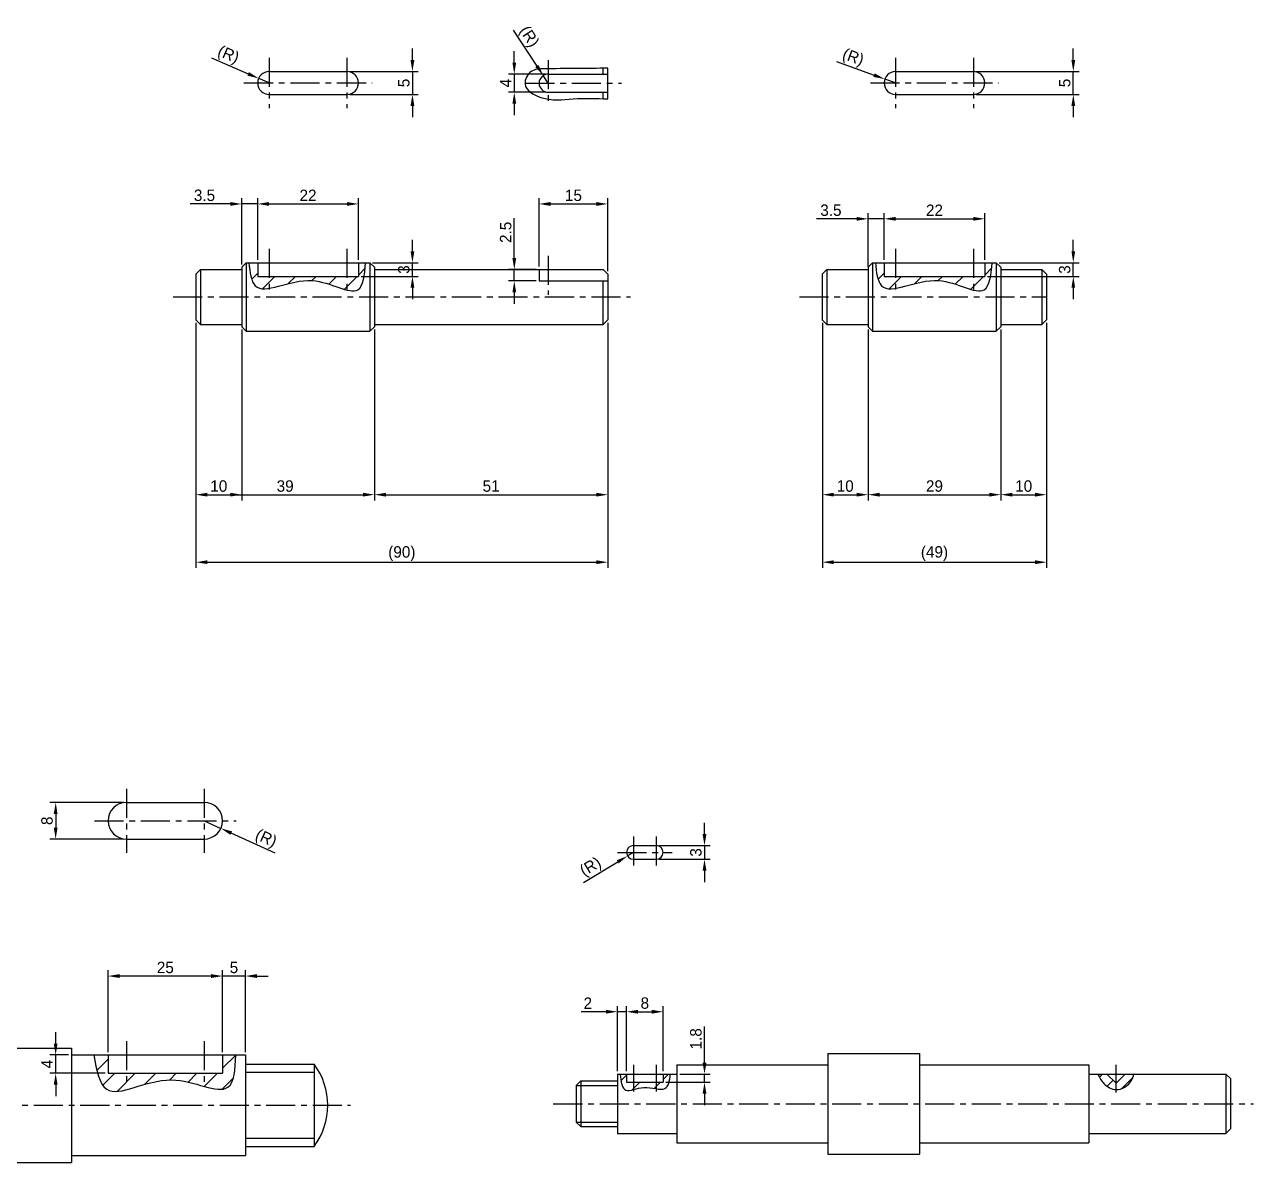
# Model space of a CAD drawing. Header units: millimetres. Extents: x 30 to 1168, y -22 to 440.
# Drawn here: x 402.4 to 670.9, y 191.5 to 440.3 of the extents above; entities that cross this region are included whole.
import ezdxf

# ---------------------------------------------------------------- set-up
doc = ezdxf.new("R2010")
doc.units = ezdxf.units.MM
doc.header["$LTSCALE"] = 0.2
doc.linetypes.add('CENTER', pattern=[50.8, 31.75, -6.35, 6.35, -6.35])
for name, color, linetype in [('가는실선', 1, 'Continuous'), ('외형선', 3, 'Continuous'), ('중심선', 1, 'CENTER'), ('치수', 1, 'Continuous')]:
    doc.layers.add(name, color=color, linetype=linetype)
doc.dimstyles.new('ISO-25', dxfattribs={"dimtxt": 2.5, "dimasz": 2.5, "dimexe": 1.25, "dimexo": 0.625, "dimtad": 1, "dimdsep": 46, "dimtxsty": 'Standard', "dimcen": 0, "dimclrt": 2, "dimadec": 0, "dimazin": 0, "dimtfac": 1, "dimtmove": 0, "dimatfit": 3, "dimfxl": 1, "dimarcsym": 0})

# ---------------------------------------------------------------- blocks, each defined once
blk = doc.blocks.new('*D16')
at = {"layer": 'Defpoints', "color": 0, "transparency": 16777216}
for p in [(449.83, 401.1), (449.83, 387.26), (453.33, 388.26)]:
    blk.add_point(p, dxfattribs=at)
at = {"layer": '치수', "color": 0, "lineweight": -2, "transparency": 16777216}
for p, q in [((447.33, 401.1), (438.58, 401.1)), ((449.83, 387.89), (449.83, 402.35)), ((453.33, 401.1), (449.83, 401.1)), ((453.33, 388.89), (453.33, 402.35)), ((455.83, 401.1), (458.33, 401.1))]:
    blk.add_line(p, q, dxfattribs=at)
at = {"layer": '치수', "color": 0, "transparency": 16777216}
for points in [[(447.33, 401.52), (447.33, 400.68), (449.83, 401.1)], [(455.83, 401.52), (455.83, 400.68), (453.33, 401.1)]]:
    blk.add_solid(points, dxfattribs=at)
at = {"layer": '치수', "color": 2, "transparency": 16777216, "insert": (441.7, 402.98), "char_height": 2.5, "attachment_point": 5}
blk.add_mtext('3.5', dxfattribs=at)
blk = doc.blocks.new('*D17')
at = {"layer": 'Defpoints', "color": 0, "transparency": 16777216}
for p in [(475.33, 401.1), (453.33, 388.26), (475.33, 388.26)]:
    blk.add_point(p, dxfattribs=at)
at = {"layer": '치수', "color": 0, "lineweight": -2, "transparency": 16777216}
for p, q in [((453.33, 388.89), (453.33, 402.35)), ((455.83, 401.1), (472.83, 401.1)), ((475.33, 388.89), (475.33, 402.35))]:
    blk.add_line(p, q, dxfattribs=at)
at = {"layer": '치수', "color": 0, "transparency": 16777216}
for points in [[(455.83, 401.52), (455.83, 400.68), (453.33, 401.1)], [(472.83, 401.52), (472.83, 400.68), (475.33, 401.1)]]:
    blk.add_solid(points, dxfattribs=at)
at = {"layer": '치수', "color": 2, "transparency": 16777216, "insert": (464.33, 402.98), "char_height": 2.5, "attachment_point": 5}
blk.add_mtext('22', dxfattribs=at)
blk = doc.blocks.new('*D18')
at = {"layer": 'Defpoints', "color": 0, "transparency": 16777216}
for p in [(477.83, 388.26), (487.14, 388.26), (475.33, 385.26)]:
    blk.add_point(p, dxfattribs=at)
at = {"layer": '치수', "color": 0, "lineweight": -2, "transparency": 16777216}
for p, q in [((487.14, 390.76), (487.14, 393.26)), ((478.45, 388.26), (488.39, 388.26)), ((487.14, 385.26), (487.14, 388.26)), ((475.95, 385.26), (488.39, 385.26)), ((487.14, 382.76), (487.14, 380.26))]:
    blk.add_line(p, q, dxfattribs=at)
at = {"layer": '치수', "color": 0, "transparency": 16777216}
for points in [[(486.73, 390.76), (487.56, 390.76), (487.14, 388.26)], [(486.73, 382.76), (487.56, 382.76), (487.14, 385.26)]]:
    blk.add_solid(points, dxfattribs=at)
at = {"layer": '치수', "color": 2, "transparency": 16777216, "insert": (485.27, 386.76), "char_height": 2.5, "attachment_point": 5, "rotation": 90}
blk.add_mtext('3', dxfattribs=at)
blk = doc.blocks.new('*D19')
at = {"layer": 'Defpoints', "color": 0, "transparency": 16777216}
for p in [(472.83, 430.05), (472.83, 425.05), (487.14, 425.05)]:
    blk.add_point(p, dxfattribs=at)
at = {"layer": '치수', "color": 0, "lineweight": -2, "transparency": 16777216}
for p, q in [((487.14, 432.55), (487.14, 435.05)), ((473.45, 430.05), (488.39, 430.05)), ((487.14, 430.05), (487.14, 425.05)), ((473.45, 425.05), (488.39, 425.05)), ((487.14, 422.55), (487.14, 420.05))]:
    blk.add_line(p, q, dxfattribs=at)
at = {"layer": '치수', "color": 0, "transparency": 16777216}
for points in [[(486.73, 432.55), (487.56, 432.55), (487.14, 430.05)], [(486.73, 422.55), (487.56, 422.55), (487.14, 425.05)]]:
    blk.add_solid(points, dxfattribs=at)
at = {"layer": '치수', "color": 2, "transparency": 16777216, "insert": (485.27, 427.55), "char_height": 2.5, "attachment_point": 5, "rotation": 90}
blk.add_mtext('5', dxfattribs=at)
blk = doc.blocks.new('*D20')
at = {"layer": 'Defpoints', "color": 0, "transparency": 16777216}
for p in [(453.54, 428.55), (455.83, 427.55)]:
    blk.add_point(p, dxfattribs=at)
at = {"layer": '치수', "color": 0, "lineweight": -2, "transparency": 16777216}
for p, q in [((443.22, 433.04), (451.24, 429.55)), ((455.83, 427.55), (453.54, 428.55))]:
    blk.add_line(p, q, dxfattribs=at)
at = {"layer": '치수', "color": 0, "transparency": 16777216}
blk.add_solid([(451.41, 429.93), (451.08, 429.16), (453.54, 428.55)], dxfattribs=at)
at = {"layer": '치수', "color": 2, "transparency": 16777216, "insert": (446.83, 433.51), "char_height": 2.5, "attachment_point": 5, "rotation": 336.4783}
blk.add_mtext('(R)', dxfattribs=at)
blk = doc.blocks.new('*D21')
at = {"layer": 'Defpoints', "color": 0, "transparency": 16777216}
for p in [(529.83, 401.1), (514.83, 386.76), (529.83, 385.76)]:
    blk.add_point(p, dxfattribs=at)
at = {"layer": '치수', "color": 0, "lineweight": -2, "transparency": 16777216}
for p, q in [((514.83, 387.39), (514.83, 402.35)), ((517.33, 401.1), (527.33, 401.1)), ((529.83, 386.39), (529.83, 402.35))]:
    blk.add_line(p, q, dxfattribs=at)
at = {"layer": '치수', "color": 0, "transparency": 16777216}
for points in [[(517.33, 401.52), (517.33, 400.68), (514.83, 401.1)], [(527.33, 401.52), (527.33, 400.68), (529.83, 401.1)]]:
    blk.add_solid(points, dxfattribs=at)
at = {"layer": '치수', "color": 2, "transparency": 16777216, "insert": (522.33, 402.98), "char_height": 2.5, "attachment_point": 5}
blk.add_mtext('15', dxfattribs=at)
blk = doc.blocks.new('*D22')
at = {"layer": 'Defpoints', "color": 0, "transparency": 16777216}
for p in [(509.4, 386.76), (514.83, 386.76), (514.83, 384.26)]:
    blk.add_point(p, dxfattribs=at)
at = {"layer": '치수', "color": 0, "lineweight": -2, "transparency": 16777216}
for p, q in [((509.4, 389.26), (509.4, 398.01)), ((514.2, 386.76), (508.15, 386.76)), ((509.4, 384.26), (509.4, 386.76)), ((514.2, 384.26), (508.15, 384.26)), ((509.4, 381.76), (509.4, 379.26))]:
    blk.add_line(p, q, dxfattribs=at)
at = {"layer": '치수', "color": 0, "transparency": 16777216}
for points in [[(508.99, 389.26), (509.82, 389.26), (509.4, 386.76)], [(508.99, 381.76), (509.82, 381.76), (509.4, 384.26)]]:
    blk.add_solid(points, dxfattribs=at)
at = {"layer": '치수', "color": 2, "transparency": 16777216, "insert": (507.53, 394.89), "char_height": 2.5, "attachment_point": 5, "rotation": 90}
blk.add_mtext('2.5', dxfattribs=at)
blk = doc.blocks.new('*D23')
at = {"layer": 'Defpoints', "color": 0, "transparency": 16777216}
for p in [(516.83, 429.51), (509.4, 425.51), (516.83, 425.51)]:
    blk.add_point(p, dxfattribs=at)
at = {"layer": '치수', "color": 0, "lineweight": -2, "transparency": 16777216}
for p, q in [((509.4, 432.01), (509.4, 434.51)), ((516.2, 429.51), (508.15, 429.51)), ((509.4, 429.51), (509.4, 425.51)), ((516.2, 425.51), (508.15, 425.51)), ((509.4, 423.01), (509.4, 420.51))]:
    blk.add_line(p, q, dxfattribs=at)
at = {"layer": '치수', "color": 0, "transparency": 16777216}
for points in [[(508.99, 432.01), (509.82, 432.01), (509.4, 429.51)], [(508.99, 423.01), (509.82, 423.01), (509.4, 425.51)]]:
    blk.add_solid(points, dxfattribs=at)
at = {"layer": '치수', "color": 2, "transparency": 16777216, "insert": (507.53, 427.51), "char_height": 2.5, "attachment_point": 5, "rotation": 90}
blk.add_mtext('4', dxfattribs=at)
blk = doc.blocks.new('*D24')
at = {"layer": 'Defpoints', "color": 0, "transparency": 16777216}
for p in [(515.73, 429.18), (516.83, 427.51)]:
    blk.add_point(p, dxfattribs=at)
at = {"layer": '치수', "color": 0, "lineweight": -2, "transparency": 16777216}
for p, q in [((509.16, 439.12), (514.35, 431.26)), ((516.83, 427.51), (515.73, 429.18))]:
    blk.add_line(p, q, dxfattribs=at)
at = {"layer": '치수', "color": 0, "transparency": 16777216}
blk.add_solid([(514.7, 431.49), (514, 431.04), (515.73, 429.18)], dxfattribs=at)
at = {"layer": '치수', "color": 2, "transparency": 16777216, "insert": (512.45, 437.55), "char_height": 2.5, "attachment_point": 5, "rotation": 303.4345}
blk.add_mtext('(R)', dxfattribs=at)
blk = doc.blocks.new('*D25')
at = {"layer": 'Defpoints', "color": 0, "transparency": 16777216}
for p in [(586.72, 397.85), (586.72, 386.76), (590.22, 388.26)]:
    blk.add_point(p, dxfattribs=at)
at = {"layer": '치수', "color": 0, "lineweight": -2, "transparency": 16777216}
for p, q in [((584.22, 397.85), (575.47, 397.85)), ((586.72, 387.39), (586.72, 399.1)), ((590.22, 397.85), (586.72, 397.85)), ((590.22, 388.89), (590.22, 399.1)), ((592.72, 397.85), (595.22, 397.85))]:
    blk.add_line(p, q, dxfattribs=at)
at = {"layer": '치수', "color": 0, "transparency": 16777216}
for points in [[(584.22, 398.26), (584.22, 397.43), (586.72, 397.85)], [(592.72, 398.26), (592.72, 397.43), (590.22, 397.85)]]:
    blk.add_solid(points, dxfattribs=at)
at = {"layer": '치수', "color": 2, "transparency": 16777216, "insert": (578.59, 399.72), "char_height": 2.5, "attachment_point": 5}
blk.add_mtext('3.5', dxfattribs=at)
blk = doc.blocks.new('*D26')
at = {"layer": 'Defpoints', "color": 0, "transparency": 16777216}
for p in [(612.22, 397.85), (590.22, 388.26), (612.22, 388.26)]:
    blk.add_point(p, dxfattribs=at)
at = {"layer": '치수', "color": 0, "lineweight": -2, "transparency": 16777216}
for p, q in [((590.22, 388.89), (590.22, 399.1)), ((592.72, 397.85), (609.72, 397.85)), ((612.22, 388.89), (612.22, 399.1))]:
    blk.add_line(p, q, dxfattribs=at)
at = {"layer": '치수', "color": 0, "transparency": 16777216}
for points in [[(592.72, 398.26), (592.72, 397.43), (590.22, 397.85)], [(609.72, 398.26), (609.72, 397.43), (612.22, 397.85)]]:
    blk.add_solid(points, dxfattribs=at)
at = {"layer": '치수', "color": 2, "transparency": 16777216, "insert": (601.22, 399.72), "char_height": 2.5, "attachment_point": 5}
blk.add_mtext('22', dxfattribs=at)
blk = doc.blocks.new('*D28')
at = {"layer": 'Defpoints', "color": 0, "transparency": 16777216}
for p in [(614.72, 388.26), (631.56, 388.26), (612.22, 385.26)]:
    blk.add_point(p, dxfattribs=at)
at = {"layer": '치수', "color": 0, "lineweight": -2, "transparency": 16777216}
for p, q in [((631.56, 390.76), (631.56, 393.26)), ((615.34, 388.26), (632.81, 388.26)), ((631.56, 385.26), (631.56, 388.26)), ((612.84, 385.26), (632.81, 385.26)), ((631.56, 382.76), (631.56, 380.26))]:
    blk.add_line(p, q, dxfattribs=at)
at = {"layer": '치수', "color": 0, "transparency": 16777216}
for points in [[(631.15, 390.76), (631.98, 390.76), (631.56, 388.26)], [(631.15, 382.76), (631.98, 382.76), (631.56, 385.26)]]:
    blk.add_solid(points, dxfattribs=at)
at = {"layer": '치수', "color": 2, "transparency": 16777216, "insert": (629.69, 386.76), "char_height": 2.5, "attachment_point": 5, "rotation": 90}
blk.add_mtext('3', dxfattribs=at)
blk = doc.blocks.new('*D29')
at = {"layer": 'Defpoints', "color": 0, "transparency": 16777216}
for p in [(609.72, 430.05), (631.56, 430.05), (609.72, 425.05)]:
    blk.add_point(p, dxfattribs=at)
at = {"layer": '치수', "color": 0, "lineweight": -2, "transparency": 16777216}
for p, q in [((631.56, 432.55), (631.56, 435.05)), ((610.34, 430.05), (632.81, 430.05)), ((631.56, 425.05), (631.56, 430.05)), ((610.34, 425.05), (632.81, 425.05)), ((631.56, 422.55), (631.56, 420.05))]:
    blk.add_line(p, q, dxfattribs=at)
at = {"layer": '치수', "color": 0, "transparency": 16777216}
for points in [[(631.15, 432.55), (631.98, 432.55), (631.56, 430.05)], [(631.15, 422.55), (631.98, 422.55), (631.56, 425.05)]]:
    blk.add_solid(points, dxfattribs=at)
at = {"layer": '치수', "color": 2, "transparency": 16777216, "insert": (629.69, 427.55), "char_height": 2.5, "attachment_point": 5, "rotation": 90}
blk.add_mtext('5', dxfattribs=at)
blk = doc.blocks.new('*D30')
at = {"layer": 'Defpoints', "color": 0, "transparency": 16777216}
for p in [(590.37, 428.4), (592.72, 427.55)]:
    blk.add_point(p, dxfattribs=at)
at = {"layer": '치수', "color": 0, "lineweight": -2, "transparency": 16777216}
for p, q in [((579.8, 432.25), (588.02, 429.26)), ((592.72, 427.55), (590.37, 428.4))]:
    blk.add_line(p, q, dxfattribs=at)
at = {"layer": '치수', "color": 0, "transparency": 16777216}
blk.add_solid([(588.16, 429.65), (587.88, 428.87), (590.37, 428.4)], dxfattribs=at)
at = {"layer": '치수', "color": 2, "transparency": 16777216, "insert": (583.37, 432.94), "char_height": 2.5, "attachment_point": 5, "rotation": 340.0083}
blk.add_mtext('(R)', dxfattribs=at)
blk = doc.blocks.new('*D45')
at = {"layer": 'Defpoints', "color": 0, "transparency": 16777216}
for p in [(445.64, 232.29), (445.64, 215.04), (450.64, 215.04)]:
    blk.add_point(p, dxfattribs=at)
at = {"layer": '치수', "color": 0, "lineweight": -2, "transparency": 16777216}
for p, q in [((443.14, 232.29), (440.64, 232.29)), ((445.64, 215.66), (445.64, 233.54)), ((450.64, 232.29), (445.64, 232.29)), ((450.64, 215.66), (450.64, 233.54)), ((453.14, 232.29), (455.64, 232.29))]:
    blk.add_line(p, q, dxfattribs=at)
at = {"layer": '치수', "color": 0, "transparency": 16777216}
for points in [[(443.14, 232.71), (443.14, 231.87), (445.64, 232.29)], [(453.14, 232.71), (453.14, 231.87), (450.64, 232.29)]]:
    blk.add_solid(points, dxfattribs=at)
at = {"layer": '치수', "color": 2, "transparency": 16777216, "insert": (448.14, 234.16), "char_height": 2.5, "attachment_point": 5}
blk.add_mtext('5', dxfattribs=at)
blk = doc.blocks.new('*D46')
at = {"layer": 'Defpoints', "color": 0, "transparency": 16777216}
for p in [(420.64, 232.29), (420.64, 215.04), (445.64, 215.04)]:
    blk.add_point(p, dxfattribs=at)
at = {"layer": '치수', "color": 0, "lineweight": -2, "transparency": 16777216}
for p, q in [((420.64, 215.66), (420.64, 233.54)), ((443.14, 232.29), (423.14, 232.29)), ((445.64, 215.66), (445.64, 233.54))]:
    blk.add_line(p, q, dxfattribs=at)
at = {"layer": '치수', "color": 0, "transparency": 16777216}
for points in [[(423.14, 232.71), (423.14, 231.87), (420.64, 232.29)], [(443.14, 232.71), (443.14, 231.87), (445.64, 232.29)]]:
    blk.add_solid(points, dxfattribs=at)
at = {"layer": '치수', "color": 2, "transparency": 16777216, "insert": (433.14, 234.16), "char_height": 2.5, "attachment_point": 5}
blk.add_mtext('25', dxfattribs=at)
blk = doc.blocks.new('*D47')
at = {"layer": 'Defpoints', "color": 0, "transparency": 16777216}
for p in [(409.18, 215.04), (412.64, 215.04), (420.64, 211.04)]:
    blk.add_point(p, dxfattribs=at)
at = {"layer": '치수', "color": 0, "lineweight": -2, "transparency": 16777216}
for p, q in [((409.18, 217.54), (409.18, 220.04)), ((412.01, 215.04), (407.93, 215.04)), ((409.18, 211.04), (409.18, 215.04)), ((420.01, 211.04), (407.93, 211.04)), ((409.18, 208.54), (409.18, 206.04))]:
    blk.add_line(p, q, dxfattribs=at)
at = {"layer": '치수', "color": 0, "transparency": 16777216}
for points in [[(408.76, 217.54), (409.59, 217.54), (409.18, 215.04)], [(408.76, 208.54), (409.59, 208.54), (409.18, 211.04)]]:
    blk.add_solid(points, dxfattribs=at)
at = {"layer": '치수', "color": 2, "transparency": 16777216, "insert": (407.3, 213.04), "char_height": 2.5, "attachment_point": 5, "rotation": 90}
blk.add_mtext('4', dxfattribs=at)
blk = doc.blocks.new('*D48')
at = {"layer": 'Defpoints', "color": 0, "transparency": 16777216}
for p in [(424.64, 270.24), (409.18, 262.24), (424.64, 262.24)]:
    blk.add_point(p, dxfattribs=at)
at = {"layer": '치수', "color": 0, "lineweight": -2, "transparency": 16777216}
for p, q in [((424.01, 270.24), (407.93, 270.24)), ((409.18, 267.74), (409.18, 264.74)), ((424.01, 262.24), (407.93, 262.24))]:
    blk.add_line(p, q, dxfattribs=at)
at = {"layer": '치수', "color": 0, "transparency": 16777216}
for points in [[(408.76, 267.74), (409.59, 267.74), (409.18, 270.24)], [(408.76, 264.74), (409.59, 264.74), (409.18, 262.24)]]:
    blk.add_solid(points, dxfattribs=at)
at = {"layer": '치수', "color": 2, "transparency": 16777216, "insert": (407.3, 266.24), "char_height": 2.5, "attachment_point": 5, "rotation": 90}
blk.add_mtext('8', dxfattribs=at)
blk = doc.blocks.new('*D49')
at = {"layer": 'Defpoints', "color": 0, "transparency": 16777216}
for p in [(441.64, 266.24), (445.28, 264.58)]:
    blk.add_point(p, dxfattribs=at)
at = {"layer": '치수', "color": 0, "lineweight": -2, "transparency": 16777216}
for p, q in [((441.64, 266.24), (445.28, 264.58)), ((457.11, 259.17), (447.55, 263.54))]:
    blk.add_line(p, q, dxfattribs=at)
at = {"layer": '치수', "color": 0, "transparency": 16777216}
blk.add_solid([(447.72, 263.92), (447.38, 263.16), (445.28, 264.58)], dxfattribs=at)
at = {"layer": '치수', "color": 2, "transparency": 16777216, "insert": (455.05, 262.17), "char_height": 2.5, "attachment_point": 5, "rotation": 335.4318}
blk.add_mtext('(R)', dxfattribs=at)
blk = doc.blocks.new('*D50')
at = {"layer": 'Defpoints', "color": 0, "transparency": 16777216}
for p in [(534.14, 258.54), (535.43, 259.32)]:
    blk.add_point(p, dxfattribs=at)
at = {"layer": '치수', "color": 0, "lineweight": -2, "transparency": 16777216}
for p, q in [((535.43, 259.32), (534.14, 258.54)), ((524.5, 252.74), (532, 257.25))]:
    blk.add_line(p, q, dxfattribs=at)
at = {"layer": '치수', "color": 0, "transparency": 16777216}
blk.add_solid([(531.78, 257.61), (532.21, 256.9), (534.14, 258.54)], dxfattribs=at)
at = {"layer": '치수', "color": 2, "transparency": 16777216, "insert": (526.21, 255.96), "char_height": 2.5, "attachment_point": 5, "rotation": 31.0726}
blk.add_mtext('(R)', dxfattribs=at)
blk = doc.blocks.new('*D51')
at = {"layer": 'Defpoints', "color": 0, "transparency": 16777216}
for p in [(531.93, 224.49), (531.93, 210.86), (533.93, 210.86)]:
    blk.add_point(p, dxfattribs=at)
at = {"layer": '치수', "color": 0, "lineweight": -2, "transparency": 16777216}
for p, q in [((531.93, 211.49), (531.93, 225.74)), ((533.93, 211.49), (533.93, 225.74)), ((529.43, 224.49), (524.01, 224.49)), ((533.93, 224.49), (531.93, 224.49)), ((536.43, 224.49), (538.93, 224.49))]:
    blk.add_line(p, q, dxfattribs=at)
at = {"layer": '치수', "color": 0, "transparency": 16777216}
for points in [[(529.43, 224.9), (529.43, 224.07), (531.93, 224.49)], [(536.43, 224.9), (536.43, 224.07), (533.93, 224.49)]]:
    blk.add_solid(points, dxfattribs=at)
at = {"layer": '치수', "color": 2, "transparency": 16777216, "insert": (525.47, 226.36), "char_height": 2.5, "attachment_point": 5}
blk.add_mtext('2', dxfattribs=at)
blk = doc.blocks.new('*D52')
at = {"layer": 'Defpoints', "color": 0, "transparency": 16777216}
for p in [(541.93, 224.49), (533.93, 210.86), (541.93, 210.86)]:
    blk.add_point(p, dxfattribs=at)
at = {"layer": '치수', "color": 0, "lineweight": -2, "transparency": 16777216}
for p, q in [((533.93, 211.49), (533.93, 225.74)), ((541.93, 211.49), (541.93, 225.74)), ((536.43, 224.49), (539.43, 224.49))]:
    blk.add_line(p, q, dxfattribs=at)
at = {"layer": '치수', "color": 0, "transparency": 16777216}
for points in [[(536.43, 224.9), (536.43, 224.07), (533.93, 224.49)], [(539.43, 224.9), (539.43, 224.07), (541.93, 224.49)]]:
    blk.add_solid(points, dxfattribs=at)
at = {"layer": '치수', "color": 2, "transparency": 16777216, "insert": (537.93, 226.36), "char_height": 2.5, "attachment_point": 5}
blk.add_mtext('8', dxfattribs=at)
blk = doc.blocks.new('*D53')
at = {"layer": 'Defpoints', "color": 0, "transparency": 16777216}
for p in [(544.93, 210.86), (550.97, 210.86), (541.93, 209.06)]:
    blk.add_point(p, dxfattribs=at)
at = {"layer": '치수', "color": 0, "lineweight": -2, "transparency": 16777216}
for p, q in [((550.97, 213.36), (550.97, 221.28)), ((545.55, 210.86), (552.22, 210.86)), ((550.97, 209.06), (550.97, 210.86)), ((542.55, 209.06), (552.22, 209.06)), ((550.97, 206.56), (550.97, 204.06))]:
    blk.add_line(p, q, dxfattribs=at)
at = {"layer": '치수', "color": 0, "transparency": 16777216}
for points in [[(550.55, 213.36), (551.39, 213.36), (550.97, 210.86)], [(550.55, 206.56), (551.39, 206.56), (550.97, 209.06)]]:
    blk.add_solid(points, dxfattribs=at)
at = {"layer": '치수', "color": 2, "transparency": 16777216, "insert": (549.09, 218.57), "char_height": 2.5, "attachment_point": 5, "rotation": 90}
blk.add_mtext('1.8', dxfattribs=at)
blk = doc.blocks.new('*D54')
at = {"layer": 'Defpoints', "color": 0, "transparency": 16777216}
for p in [(540.43, 260.82), (540.43, 257.82), (550.97, 257.82)]:
    blk.add_point(p, dxfattribs=at)
at = {"layer": '치수', "color": 0, "lineweight": -2, "transparency": 16777216}
for p, q in [((550.97, 263.32), (550.97, 265.82)), ((541.05, 260.82), (552.22, 260.82)), ((550.97, 260.82), (550.97, 257.82)), ((541.05, 257.82), (552.22, 257.82)), ((550.97, 255.32), (550.97, 252.82))]:
    blk.add_line(p, q, dxfattribs=at)
at = {"layer": '치수', "color": 0, "transparency": 16777216}
for points in [[(550.55, 263.32), (551.39, 263.32), (550.97, 260.82)], [(550.55, 255.32), (551.39, 255.32), (550.97, 257.82)]]:
    blk.add_solid(points, dxfattribs=at)
at = {"layer": '치수', "color": 2, "transparency": 16777216, "insert": (549.09, 259.32), "char_height": 2.5, "attachment_point": 5, "rotation": 90}
blk.add_mtext('3', dxfattribs=at)
blk = doc.blocks.new('*D129')
at = {"layer": 'Defpoints', "color": 0, "transparency": 16777216}
for p in [(439.83, 375.76), (449.83, 374.26), (449.83, 337.53)]:
    blk.add_point(p, dxfattribs=at)
at = {"layer": '치수', "color": 0, "lineweight": -2, "transparency": 16777216}
for p, q in [((439.83, 375.14), (439.83, 336.28)), ((449.83, 373.64), (449.83, 336.28)), ((442.33, 337.53), (447.33, 337.53))]:
    blk.add_line(p, q, dxfattribs=at)
at = {"layer": '치수', "color": 0, "transparency": 16777216}
for points in [[(442.33, 337.95), (442.33, 337.12), (439.83, 337.53)], [(447.33, 337.95), (447.33, 337.12), (449.83, 337.53)]]:
    blk.add_solid(points, dxfattribs=at)
at = {"layer": '치수', "color": 2, "transparency": 16777216, "insert": (444.83, 339.41), "char_height": 2.5, "attachment_point": 5}
blk.add_mtext('10', dxfattribs=at)
blk = doc.blocks.new('*D130')
at = {"layer": 'Defpoints', "color": 0, "transparency": 16777216}
for p in [(439.83, 375.76), (478.83, 374.26), (478.83, 337.53)]:
    blk.add_point(p, dxfattribs=at)
at = {"layer": '치수', "color": 0, "lineweight": -2, "transparency": 16777216}
for p, q in [((439.83, 375.14), (439.83, 336.28)), ((478.83, 373.64), (478.83, 336.28)), ((442.33, 337.53), (476.33, 337.53))]:
    blk.add_line(p, q, dxfattribs=at)
at = {"layer": '치수', "color": 0, "transparency": 16777216}
for points in [[(442.33, 337.95), (442.33, 337.12), (439.83, 337.53)], [(476.33, 337.95), (476.33, 337.12), (478.83, 337.53)]]:
    blk.add_solid(points, dxfattribs=at)
at = {"layer": '치수', "color": 2, "transparency": 16777216, "insert": (459.33, 339.41), "char_height": 2.5, "attachment_point": 5}
blk.add_mtext('39', dxfattribs=at)
blk = doc.blocks.new('*D131')
at = {"layer": 'Defpoints', "color": 0, "transparency": 16777216}
for p in [(478.83, 374.26), (529.83, 375.76), (529.83, 337.53)]:
    blk.add_point(p, dxfattribs=at)
at = {"layer": '치수', "color": 0, "lineweight": -2, "transparency": 16777216}
for p, q in [((478.83, 373.64), (478.83, 336.28)), ((529.83, 375.14), (529.83, 336.28)), ((481.33, 337.53), (527.33, 337.53))]:
    blk.add_line(p, q, dxfattribs=at)
at = {"layer": '치수', "color": 0, "transparency": 16777216}
for points in [[(481.33, 337.95), (481.33, 337.12), (478.83, 337.53)], [(527.33, 337.95), (527.33, 337.12), (529.83, 337.53)]]:
    blk.add_solid(points, dxfattribs=at)
at = {"layer": '치수', "color": 2, "transparency": 16777216, "insert": (504.33, 339.41), "char_height": 2.5, "attachment_point": 5}
blk.add_mtext('51', dxfattribs=at)
blk = doc.blocks.new('*D132')
at = {"layer": 'Defpoints', "color": 0, "transparency": 16777216}
for p in [(439.83, 375.76), (529.83, 375.76), (529.83, 322.77)]:
    blk.add_point(p, dxfattribs=at)
at = {"layer": '치수', "color": 0, "lineweight": -2, "transparency": 16777216}
for p, q in [((439.83, 375.14), (439.83, 321.52)), ((529.83, 375.14), (529.83, 321.52)), ((442.33, 322.77), (527.33, 322.77))]:
    blk.add_line(p, q, dxfattribs=at)
at = {"layer": '치수', "color": 0, "transparency": 16777216}
for points in [[(442.33, 323.19), (442.33, 322.35), (439.83, 322.77)], [(527.33, 323.19), (527.33, 322.35), (529.83, 322.77)]]:
    blk.add_solid(points, dxfattribs=at)
at = {"layer": '치수', "color": 2, "transparency": 16777216, "insert": (484.83, 324.65), "char_height": 2.5, "attachment_point": 5}
blk.add_mtext('(90)', dxfattribs=at)
blk = doc.blocks.new('*D133')
at = {"layer": 'Defpoints', "color": 0, "transparency": 16777216}
for p in [(576.72, 375.76), (586.72, 374.26), (586.72, 337.53)]:
    blk.add_point(p, dxfattribs=at)
at = {"layer": '치수', "color": 0, "lineweight": -2, "transparency": 16777216}
for p, q in [((576.72, 375.14), (576.72, 336.28)), ((586.72, 373.64), (586.72, 336.28)), ((579.22, 337.53), (584.22, 337.53))]:
    blk.add_line(p, q, dxfattribs=at)
at = {"layer": '치수', "color": 0, "transparency": 16777216}
for points in [[(579.22, 337.95), (579.22, 337.12), (576.72, 337.53)], [(584.22, 337.95), (584.22, 337.12), (586.72, 337.53)]]:
    blk.add_solid(points, dxfattribs=at)
at = {"layer": '치수', "color": 2, "transparency": 16777216, "insert": (581.72, 339.41), "char_height": 2.5, "attachment_point": 5}
blk.add_mtext('10', dxfattribs=at)
blk = doc.blocks.new('*D134')
at = {"layer": 'Defpoints', "color": 0, "transparency": 16777216}
for p in [(586.72, 374.26), (615.72, 374.26), (615.72, 337.53)]:
    blk.add_point(p, dxfattribs=at)
at = {"layer": '치수', "color": 0, "lineweight": -2, "transparency": 16777216}
for p, q in [((586.72, 373.64), (586.72, 336.28)), ((615.72, 373.64), (615.72, 336.28)), ((589.22, 337.53), (613.22, 337.53))]:
    blk.add_line(p, q, dxfattribs=at)
at = {"layer": '치수', "color": 0, "transparency": 16777216}
for points in [[(589.22, 337.95), (589.22, 337.12), (586.72, 337.53)], [(613.22, 337.95), (613.22, 337.12), (615.72, 337.53)]]:
    blk.add_solid(points, dxfattribs=at)
at = {"layer": '치수', "color": 2, "transparency": 16777216, "insert": (601.22, 339.41), "char_height": 2.5, "attachment_point": 5}
blk.add_mtext('29', dxfattribs=at)
blk = doc.blocks.new('*D135')
at = {"layer": 'Defpoints', "color": 0, "transparency": 16777216}
for p in [(615.72, 374.26), (625.72, 375.76), (625.72, 337.53)]:
    blk.add_point(p, dxfattribs=at)
at = {"layer": '치수', "color": 0, "lineweight": -2, "transparency": 16777216}
for p, q in [((615.72, 373.64), (615.72, 336.28)), ((625.72, 375.14), (625.72, 336.28)), ((618.22, 337.53), (623.22, 337.53))]:
    blk.add_line(p, q, dxfattribs=at)
at = {"layer": '치수', "color": 0, "transparency": 16777216}
for points in [[(618.22, 337.95), (618.22, 337.12), (615.72, 337.53)], [(623.22, 337.95), (623.22, 337.12), (625.72, 337.53)]]:
    blk.add_solid(points, dxfattribs=at)
at = {"layer": '치수', "color": 2, "transparency": 16777216, "insert": (620.72, 339.41), "char_height": 2.5, "attachment_point": 5}
blk.add_mtext('10', dxfattribs=at)
blk = doc.blocks.new('*D136')
at = {"layer": 'Defpoints', "color": 0, "transparency": 16777216}
for p in [(576.72, 375.76), (625.72, 375.76), (625.72, 322.77)]:
    blk.add_point(p, dxfattribs=at)
at = {"layer": '치수', "color": 0, "lineweight": -2, "transparency": 16777216}
for p, q in [((576.72, 375.14), (576.72, 321.52)), ((625.72, 375.14), (625.72, 321.52)), ((579.22, 322.77), (623.22, 322.77))]:
    blk.add_line(p, q, dxfattribs=at)
at = {"layer": '치수', "color": 0, "transparency": 16777216}
for points in [[(579.22, 323.19), (579.22, 322.35), (576.72, 322.77)], [(623.22, 323.19), (623.22, 322.35), (625.72, 322.77)]]:
    blk.add_solid(points, dxfattribs=at)
at = {"layer": '치수', "color": 2, "transparency": 16777216, "insert": (601.22, 324.65), "char_height": 2.5, "attachment_point": 5}
blk.add_mtext('(49)', dxfattribs=at)

msp = doc.modelspace()

# ---------------------------------------------------------------- hatches: boundary and pattern name
at = {"layer": '가는실선'}
h = msp.add_hatch(dxfattribs=at)
h.set_pattern_fill('ANSI31', color=256)
edge = h.paths.add_edge_path()
edge.add_line((455.828, 385.261), (453.328, 385.261))
edge.add_line((453.328, 385.261), (453.328, 388.261))
edge.add_line((453.328, 388.261), (451.418, 388.261))
edge.add_spline(control_points=[(451.418, 388.261), (451.614, 386.125), (452.12, 382.608), (454.537, 382.445), (455.828, 382.652)], knot_values=[0.9372581, 0.9372581, 0.9372581, 0.9372581, 6.3280941, 10.5178179, 10.5178179, 10.5178179, 10.5178179], degree=3, periodic=0)
edge.add_line((455.828, 382.652), (455.828, 385.261))
edge = h.paths.add_edge_path()
edge.add_line((472.828, 385.261), (455.828, 385.261))
edge.add_line((455.828, 385.261), (455.828, 382.652))
edge.add_spline(control_points=[(455.828, 382.652), (458.385, 383.062), (464.758, 385.82), (470.775, 382.769), (472.828, 382.264)], knot_values=[10.5178179, 10.5178179, 10.5178179, 10.5178179, 18.815309, 25.7429219, 25.7429219, 25.7429219, 25.7429219], degree=3, periodic=0)
edge.add_line((472.828, 382.264), (472.828, 385.261))
edge = h.paths.add_edge_path()
edge.add_spline(control_points=[(472.828, 382.264), (473.789, 382.028), (476.247, 381.898), (476.753, 385.507), (476.917, 388.261)], knot_values=[25.7429219, 25.7429219, 25.7429219, 25.7429219, 28.9859633, 35.5665175, 35.5665175, 35.5665175, 35.5665175], degree=3, periodic=0)
edge.add_line((476.917, 388.261), (475.328, 388.261))
edge.add_line((475.328, 388.261), (475.328, 385.261))
edge.add_line((475.328, 385.261), (472.828, 385.261))
edge.add_line((472.828, 385.261), (472.828, 382.264))
h = msp.add_hatch(dxfattribs=at)
h.set_pattern_fill('ANSI31', color=256)
h.set_pattern_definition([(45, (136.8883, 0), (-2.245064, 2.245064), [])])
edge = h.paths.add_edge_path()
edge.add_line((592.717, 385.261), (590.217, 385.261))
edge.add_line((590.217, 385.261), (590.217, 388.261))
edge.add_line((590.217, 388.261), (588.307, 388.261))
edge.add_spline(control_points=[(588.307, 388.261), (588.502, 386.125), (589.008, 382.608), (591.426, 382.445), (592.717, 382.652)], knot_values=[0.9372581, 0.9372581, 0.9372581, 0.9372581, 6.3280941, 10.5178179, 10.5178179, 10.5178179, 10.5178179], degree=3, periodic=0)
edge.add_line((592.717, 382.652), (592.717, 385.261))
edge = h.paths.add_edge_path()
edge.add_line((609.717, 385.261), (592.717, 385.261))
edge.add_line((592.717, 385.261), (592.717, 382.652))
edge.add_spline(control_points=[(592.717, 382.652), (595.273, 383.062), (601.647, 385.82), (607.663, 382.769), (609.717, 382.264)], knot_values=[10.5178179, 10.5178179, 10.5178179, 10.5178179, 18.815309, 25.7429219, 25.7429219, 25.7429219, 25.7429219], degree=3, periodic=0)
edge.add_line((609.717, 382.264), (609.717, 385.261))
edge = h.paths.add_edge_path()
edge.add_spline(control_points=[(609.717, 382.264), (610.678, 382.028), (613.135, 381.898), (613.642, 385.507), (613.805, 388.261)], knot_values=[25.7429219, 25.7429219, 25.7429219, 25.7429219, 28.9859633, 35.5665175, 35.5665175, 35.5665175, 35.5665175], degree=3, periodic=0)
edge.add_line((613.805, 388.261), (612.217, 388.261))
edge.add_line((612.217, 388.261), (612.217, 385.261))
edge.add_line((612.217, 385.261), (609.717, 385.261))
edge.add_line((609.717, 385.261), (609.717, 382.264))
h = msp.add_hatch(dxfattribs=at)
h.set_pattern_fill('ANSI31', color=256)
edge = h.paths.add_edge_path()
edge.add_line((420.638, 215.04), (417.532, 215.04))
edge.add_spline(control_points=[(417.532, 215.04), (418.041, 211.664), (419.84, 203.376), (431.157, 211.381), (439.471, 208.762), (441.638, 208.172)], knot_values=[1.5976886, 1.5976886, 1.5976886, 1.5976886, 9.9540679, 24.2527698, 30.4223588, 30.4223588, 30.4223588, 30.4223588], degree=3, periodic=0)
edge.add_line((441.638, 208.172), (441.638, 211.04))
edge.add_line((441.638, 211.04), (420.638, 211.04))
edge.add_line((420.638, 211.04), (420.638, 215.04))
edge = h.paths.add_edge_path()
edge.add_spline(control_points=[(441.638, 208.172), (443.837, 207.574), (447.975, 206.696), (448.47, 211.827), (448.515, 215.04)], knot_values=[30.4223588, 30.4223588, 30.4223588, 30.4223588, 36.6804503, 44.420225, 44.420225, 44.420225, 44.420225], degree=3, periodic=0)
edge.add_line((448.515, 215.04), (445.638, 215.04))
edge.add_line((445.638, 215.04), (445.638, 211.04))
edge.add_line((445.638, 211.04), (441.638, 211.04))
edge.add_line((441.638, 211.04), (441.638, 208.172))
h = msp.add_hatch(dxfattribs=at)
h.set_pattern_fill('ANSI31', color=256)
edge = h.paths.add_edge_path()
edge.add_line((535.425, 209.061), (533.925, 209.061))
edge.add_line((533.925, 209.061), (533.925, 210.861))
edge.add_line((533.925, 210.861), (532.523, 210.861))
edge.add_spline(control_points=[(532.523, 210.861), (532.674, 209.199), (533.031, 206.957), (534.768, 207.286), (535.425, 207.456)], knot_values=[0.6475093, 0.6475093, 0.6475093, 0.6475093, 4.5420312, 6.4761885, 6.4761885, 6.4761885, 6.4761885], degree=3, periodic=0)
edge.add_line((535.425, 207.456), (535.425, 209.061))
edge = h.paths.add_edge_path()
edge.add_line((540.425, 209.061), (535.425, 209.061))
edge.add_line((535.425, 209.061), (535.425, 207.456))
edge.add_spline(control_points=[(535.425, 207.456), (536.123, 207.637), (537.84, 208.18), (539.593, 207.794), (540.425, 207.655)], knot_values=[6.4761885, 6.4761885, 6.4761885, 6.4761885, 8.528617, 10.9398185, 10.9398185, 10.9398185, 10.9398185], degree=3, periodic=0)
edge.add_line((540.425, 207.655), (540.425, 209.061))
edge = h.paths.add_edge_path()
edge.add_spline(control_points=[(540.425, 207.655), (541.19, 207.528), (542.944, 207.347), (543.36, 209.394), (543.498, 210.861)], knot_values=[10.9398185, 10.9398185, 10.9398185, 10.9398185, 13.1568316, 16.7597929, 16.7597929, 16.7597929, 16.7597929], degree=3, periodic=0)
edge.add_line((543.498, 210.861), (541.925, 210.861))
edge.add_line((541.925, 210.861), (541.925, 209.061))
edge.add_line((541.925, 209.061), (540.425, 209.061))
edge.add_line((540.425, 209.061), (540.425, 207.655))
h = msp.add_hatch(dxfattribs=at)
h.set_pattern_fill('ANSI31', color=256, scale=0.82)
edge = h.paths.add_edge_path()
edge.add_line((638.925, 210.861), (636.893, 210.861))
edge.add_spline(control_points=[(636.893, 210.861), (637.26, 210.11), (638.169, 208.532), (639.929, 207.497), (640.925, 207.466)], knot_values=[0.9183061, 0.9183061, 0.9183061, 0.9183061, 3.4119226, 6.3765722, 6.3765722, 6.3765722, 6.3765722], degree=3, periodic=0)
edge.add_line((640.925, 207.466), (640.925, 208.861))
edge.add_line((640.925, 208.861), (638.925, 210.861))
edge = h.paths.add_edge_path()
edge.add_spline(control_points=[(640.925, 207.466), (642.205, 207.427), (644.123, 208.62), (644.689, 210.33), (644.804, 210.861)], knot_values=[6.3765722, 6.3765722, 6.3765722, 6.3765722, 10.1850596, 11.8020163, 11.8020163, 11.8020163, 11.8020163], degree=3, periodic=0)
edge.add_line((644.804, 210.861), (642.925, 210.861))
edge.add_line((642.925, 210.861), (640.925, 208.861))
edge.add_line((640.925, 208.861), (640.925, 207.466))

# ---------------------------------------------------------------- linework, layer by layer
for p, q in [((450.638, 211.24), (465.638, 211.24)), ((522.925, 208.361), (531.925, 208.361)), ((522.925, 200.361), (531.925, 200.361)), ((450.638, 196.84), (465.638, 196.84))]:
    msp.add_line(p, q, dxfattribs=at)
for points, knots in [([(529.828, 430.755), (525.285, 430.746), (519.77, 430.721), (512.798, 430.567), (510.769, 426.533), (516.256, 423.372), (522.386, 424.274), (527.282, 424.185), (529.828, 424.08)], [3.0376798, 3.0376798, 3.0376798, 3.0376798, 16.9608065, 19.7618505, 22.8113376, 27.3329829, 34.4175791, 41.9971159, 41.9971159, 41.9971159, 41.9971159]), ([(451.418, 388.261), (451.614, 386.125), (452.558, 379.562), (464.481, 387.587), (475.889, 379.353), (476.753, 385.507), (476.917, 388.261)], [0.9372581, 0.9372581, 0.9372581, 0.9372581, 6.3280941, 18.815309, 28.9859633, 35.5665175, 35.5665175, 35.5665175, 35.5665175]), ([(588.307, 388.261), (588.502, 386.125), (589.447, 379.562), (601.37, 387.587), (612.778, 379.353), (613.642, 385.507), (613.805, 388.261)], [0.9372581, 0.9372581, 0.9372581, 0.9372581, 6.3280941, 18.815309, 28.9859633, 35.5665175, 35.5665175, 35.5665175, 35.5665175]), ([(417.532, 215.04), (418.041, 211.664), (419.84, 203.376), (433.614, 213.119), (447.757, 204.434), (448.47, 211.827), (448.515, 215.04)], [1.5976886, 1.5976886, 1.5976886, 1.5976886, 9.9540679, 24.2527698, 36.6804503, 44.420225, 44.420225, 44.420225, 44.420225]), ([(532.523, 210.861), (532.674, 209.199), (533.157, 206.168), (537.926, 208.816), (542.772, 206.499), (543.36, 209.394), (543.498, 210.861)], [0.6475093, 0.6475093, 0.6475093, 0.6475093, 4.5420312, 8.528617, 13.1568316, 16.7597929, 16.7597929, 16.7597929, 16.7597929]), ([(636.893, 210.861), (637.26, 210.11), (638.169, 208.532), (641.157, 206.775), (644.123, 208.62), (644.689, 210.33), (644.804, 210.861)], [0.9183061, 0.9183061, 0.9183061, 0.9183061, 3.4119226, 6.3765722, 10.1850596, 11.8020163, 11.8020163, 11.8020163, 11.8020163])]:
    msp.add_open_spline(points, degree=3, knots=knots, dxfattribs=at)
at = {"layer": '외형선'}
for p, q in [((455.828, 430.05), (472.828, 430.05)), ((528.828, 429.509), (528.828, 430.753)), ((529.828, 424.08), (529.828, 430.755)), ((592.717, 430.05), (609.717, 430.05)), ((453.328, 427.55), (453.328, 427.55)), ((475.328, 427.55), (475.328, 427.55)), ((514.828, 427.509), (514.828, 427.509)), ((516.828, 429.509), (529.828, 429.509)), ((590.217, 427.55), (590.217, 427.55)), ((612.217, 427.55), (612.217, 427.55)), ((455.828, 425.05), (472.828, 425.05)), ((516.828, 425.509), (529.828, 425.509)), ((528.828, 424.118), (528.828, 425.509)), ((592.717, 425.05), (609.717, 425.05)), ((440.828, 386.761), (439.828, 385.761)), ((440.828, 386.761), (449.828, 386.761)), ((440.828, 386.761), (440.828, 374.761)), ((450.828, 388.261), (449.828, 387.261)), ((449.828, 387.261), (449.828, 374.261)), ((450.828, 388.261), (477.828, 388.261)), ((450.828, 388.261), (450.828, 373.261)), ((453.328, 388.261), (453.328, 385.261)), ((475.328, 388.261), (475.328, 385.261)), ((477.828, 388.261), (478.828, 387.261)), ((477.828, 388.261), (477.828, 373.261)), ((478.828, 387.261), (478.828, 374.261)), ((478.828, 386.761), (528.828, 386.761)), ((514.828, 386.761), (514.828, 384.261)), ((528.828, 386.761), (529.828, 385.761)), ((577.717, 386.761), (576.717, 385.761)), ((577.717, 386.761), (586.717, 386.761)), ((577.717, 386.761), (577.717, 374.761)), ((587.717, 388.261), (586.717, 387.261)), ((586.717, 387.261), (586.717, 374.261)), ((587.717, 388.261), (614.717, 388.261)), ((587.717, 388.261), (587.717, 373.261)), ((590.217, 388.261), (590.217, 385.261)), ((612.217, 388.261), (612.217, 385.261)), ((614.717, 388.261), (615.717, 387.261)), ((614.717, 388.261), (614.717, 373.261)), ((615.717, 387.261), (615.717, 374.261)), ((615.717, 386.761), (624.717, 386.761)), ((624.717, 386.761), (625.717, 385.761)), ((624.717, 386.761), (624.717, 374.761)), ((439.828, 385.761), (439.828, 375.761)), ((453.328, 385.261), (475.328, 385.261)), ((514.828, 384.261), (529.828, 384.261)), ((528.828, 374.761), (528.828, 384.261)), ((529.828, 385.761), (529.828, 375.761)), ((576.717, 385.761), (576.717, 375.761)), ((590.217, 385.261), (612.217, 385.261)), ((625.717, 385.761), (625.717, 375.761)), ((440.828, 374.761), (439.828, 375.761)), ((440.828, 374.761), (449.828, 374.761)), ((450.828, 373.261), (449.828, 374.261)), ((478.828, 374.261), (477.828, 373.261)), ((478.828, 374.761), (528.828, 374.761)), ((529.828, 375.761), (528.828, 374.761)), ((577.717, 374.761), (576.717, 375.761)), ((577.717, 374.761), (586.717, 374.761)), ((587.717, 373.261), (586.717, 374.261)), ((615.717, 374.261), (614.717, 373.261)), ((615.717, 374.761), (624.717, 374.761)), ((625.717, 375.761), (624.717, 374.761)), ((450.828, 373.261), (477.828, 373.261)), ((587.717, 373.261), (614.717, 373.261)), ((424.638, 270.242), (441.638, 270.242)), ((420.638, 266.242), (420.638, 266.242)), ((445.638, 266.242), (445.638, 266.242)), ((424.638, 262.242), (441.638, 262.242)), ((535.425, 260.819), (540.425, 260.819)), ((533.925, 259.319), (533.925, 259.319)), ((535.425, 257.819), (540.425, 257.819)), ((541.925, 259.319), (541.925, 259.319)), ((397.638, 216.54), (412.638, 216.54)), ((412.638, 216.54), (412.638, 191.54)), ((412.638, 215.04), (450.638, 215.04)), ((420.638, 215.04), (420.638, 211.04)), ((445.638, 215.04), (445.638, 211.04)), ((450.638, 215.04), (450.638, 193.04)), ((577.925, 215.361), (597.925, 215.361)), ((577.925, 215.361), (577.925, 193.361)), ((597.925, 215.361), (597.925, 193.361)), ((450.638, 213.04), (465.638, 213.04)), ((465.638, 213.04), (465.638, 195.04)), ((544.925, 212.861), (577.925, 212.861)), ((544.925, 212.861), (544.925, 195.861)), ((597.925, 212.861), (634.925, 212.861)), ((634.925, 212.861), (634.925, 195.861)), ((420.638, 211.04), (445.638, 211.04)), ((531.925, 210.861), (544.925, 210.861)), ((531.925, 210.861), (531.925, 197.861)), ((533.925, 210.861), (533.925, 209.061)), ((541.925, 210.861), (541.925, 209.061)), ((634.925, 210.861), (664.925, 210.861)), ((638.925, 210.861), (640.925, 208.861)), ((642.925, 210.861), (640.925, 208.861)), ((664.925, 210.861), (665.925, 209.861)), ((664.925, 210.861), (664.925, 197.861)), ((665.925, 209.861), (665.925, 198.861)), ((522.925, 208.361), (523.925, 209.361)), ((522.925, 208.361), (522.925, 200.361)), ((523.925, 209.361), (531.925, 209.361)), ((523.925, 209.361), (523.925, 199.361)), ((533.925, 209.061), (541.925, 209.061)), ((522.925, 200.361), (523.925, 199.361)), ((523.925, 199.361), (531.925, 199.361)), ((665.925, 198.861), (664.925, 197.861)), ((531.925, 197.861), (544.925, 197.861)), ((634.925, 197.861), (664.925, 197.861)), ((450.638, 195.04), (465.638, 195.04)), ((544.925, 195.861), (577.925, 195.861)), ((577.925, 193.361), (597.925, 193.361)), ((597.925, 195.861), (634.925, 195.861)), ((397.638, 191.54), (412.638, 191.54)), ((412.638, 193.04), (450.638, 193.04))]:
    msp.add_line(p, q, dxfattribs=at)
for centre, radius, start, end in [((455.828, 427.55), 2.5, 90, 180), ((472.828, 427.55), 2.5, 0, 90), ((592.717, 427.55), 2.5, 90, 180), ((609.717, 427.55), 2.5, 0, 90), ((455.828, 427.55), 2.5, 180, 270), ((472.828, 427.55), 2.5, 270, 0), ((516.828, 427.509), 2, 90, 180), ((516.828, 427.509), 2, 180, 270), ((592.717, 427.55), 2.5, 180, 270), ((609.717, 427.55), 2.5, 270, 0), ((424.638, 266.242), 4, 90, 180), ((441.638, 266.242), 4, 0, 90), ((424.638, 266.242), 4, 180, 270), ((441.638, 266.242), 4, 270, 0), ((535.425, 259.319), 1.5, 90, 180), ((540.425, 259.319), 1.5, 0, 90), ((535.425, 259.319), 1.5, 180, 270), ((540.425, 259.319), 1.5, 270, 0), ((453.638, 204.04), 15, 323.1301, 36.8699)]:
    msp.add_arc(centre, radius, start, end, dxfattribs=at)
at = {"layer": '중심선'}
for p, q in [((455.828, 433.05), (455.828, 422.05)), ((472.828, 433.05), (472.828, 422.05)), ((516.828, 432.509), (516.828, 422.509)), ((592.717, 433.05), (592.717, 422.05)), ((609.717, 433.05), (609.717, 422.05)), ((450.328, 427.55), (478.328, 427.55)), ((511.828, 427.509), (532.828, 427.509)), ((587.217, 427.55), (615.217, 427.55)), ((455.828, 391.261), (455.828, 382.261)), ((472.828, 391.261), (472.828, 382.261)), ((516.828, 389.761), (516.828, 381.261)), ((592.717, 391.261), (592.717, 382.261)), ((609.717, 391.261), (609.717, 382.261)), ((434.828, 380.761), (534.828, 380.761)), ((571.717, 380.761), (625.717, 380.761)), ((424.638, 273.242), (424.638, 259.242)), ((441.638, 273.242), (441.638, 259.242)), ((417.638, 266.242), (448.638, 266.242)), ((535.425, 262.819), (535.425, 255.819)), ((540.425, 262.819), (540.425, 255.819)), ((531.925, 259.319), (543.925, 259.319)), ((424.638, 218.04), (424.638, 208.04)), ((441.638, 218.04), (441.638, 208.04)), ((535.425, 212.861), (535.425, 207.061)), ((540.425, 212.861), (540.425, 207.061)), ((640.925, 206.861), (640.925, 212.861)), ((517.925, 204.361), (670.925, 204.361)), ((292.638, 204.04), (473.638, 204.04))]:
    msp.add_line(p, q, dxfattribs=at)

# ---------------------------------------------------------------- dimensions: what is measured, and where the dimension line sits
at = {"layer": '치수'}
for center, mpoint, picture, middle in [((516.828, 427.509), (515.726, 429.178), '*D24', (510.881, 436.517)), ((441.638, 266.242), (445.276, 264.579), '*D49', (454.273, 260.466))]:
    dim = msp.add_radius_dim(center=center, mpoint=mpoint, text='(R)', dimstyle='ISO-25', dxfattribs=at)
    dim.commit()
    dim.dimension.update_dxf_attribs({"geometry": picture, "text_midpoint": middle, "dimtype": 164})
for center, mpoint, picture, middle in [((455.828, 427.55), (453.536, 428.548), '*D20', (446.834, 433.509)), ((592.717, 427.55), (590.367, 428.405), '*D30', (583.373, 432.944)), ((535.425, 259.319), (534.14, 258.545), '*D50', (526.214, 255.957))]:
    dim = msp.add_radius_dim(center=center, mpoint=mpoint, text='(R)', dimstyle='ISO-25', dxfattribs=at)
    dim.commit()
    dim.dimension.update_dxf_attribs({"geometry": picture, "text_midpoint": middle})
for base, p1, p2, picture, middle in [((487.142, 425.05), (472.828, 430.05), (472.828, 425.05), '*D19', (485.267, 427.55)), ((631.564, 430.05), (609.717, 425.05), (609.717, 430.05), '*D29', (629.689, 427.55)), ((509.404, 425.509), (516.828, 429.509), (516.828, 425.509), '*D23', (507.529, 427.509)), ((509.404, 386.761), (514.828, 384.261), (514.828, 386.761), '*D22', (507.529, 394.886)), ((487.142, 388.261), (475.328, 385.261), (477.828, 388.261), '*D18', (485.267, 386.761)), ((631.564, 388.261), (612.217, 385.261), (614.717, 388.261), '*D28', (629.689, 386.761)), ((409.177, 262.242), (424.638, 270.242), (424.638, 262.242), '*D48', (407.302, 266.242)), ((550.968, 257.819), (540.425, 260.819), (540.425, 257.819), '*D54', (549.093, 259.319)), ((550.968, 210.861), (541.925, 209.061), (544.925, 210.861), '*D53', (549.093, 218.569)), ((409.177, 215.04), (420.638, 211.04), (412.638, 215.04), '*D47', (407.302, 213.04))]:
    dim = msp.add_linear_dim(base=base, p1=p1, p2=p2, angle=90, dimstyle='ISO-25', dxfattribs=at)
    dim.commit()
    dim.dimension.update_dxf_attribs({"geometry": picture, "text_midpoint": middle})
for base, p1, p2, picture, middle in [((449.828, 401.101), (453.328, 388.261), (449.828, 387.261), '*D16', (441.703, 402.976)), ((475.328, 401.101), (453.328, 388.261), (475.328, 388.261), '*D17', (464.328, 402.976)), ((529.828, 401.101), (514.828, 386.761), (529.828, 385.761), '*D21', (522.328, 402.976)), ((586.717, 397.848), (590.217, 388.261), (586.717, 386.761), '*D25', (578.592, 399.723)), ((612.217, 397.848), (590.217, 388.261), (612.217, 388.261), '*D26', (601.217, 399.723)), ((449.828, 337.532), (439.828, 375.761), (449.828, 374.261), '*D129', (444.828, 339.407)), ((586.717, 337.532), (576.717, 375.761), (586.717, 374.261), '*D133', (581.717, 339.407)), ((420.638, 232.29), (445.638, 215.04), (420.638, 215.04), '*D46', (433.138, 234.165)), ((445.638, 232.29), (450.638, 215.04), (445.638, 215.04), '*D45', (448.138, 234.165)), ((531.925, 224.486), (533.925, 210.861), (531.925, 210.861), '*D51', (525.467, 226.361)), ((541.925, 224.486), (533.925, 210.861), (541.925, 210.861), '*D52', (537.925, 226.361))]:
    dim = msp.add_linear_dim(base=base, p1=p1, p2=p2, dimstyle='ISO-25', dxfattribs=at)
    dim.commit()
    dim.dimension.update_dxf_attribs({"geometry": picture, "text_midpoint": middle})
for base, p1, p2, picture, middle in [((478.828, 337.532), (439.828, 375.761), (478.828, 374.261), '*D130', (459.328, 339.407)), ((529.828, 337.532), (478.828, 374.261), (529.828, 375.761), '*D131', (504.328, 339.407)), ((615.717, 337.532), (586.717, 374.261), (615.717, 374.261), '*D134', (601.217, 339.407)), ((625.717, 337.532), (615.717, 374.261), (625.717, 375.761), '*D135', (620.717, 339.407))]:
    dim = msp.add_linear_dim(base=base, p1=p1, p2=p2, dimstyle='ISO-25', override={"dimtmove": 1}, dxfattribs=at)
    dim.commit()
    dim.dimension.update_dxf_attribs({"geometry": picture, "text_midpoint": middle})
for base, p1, p2, picture, middle in [((529.828, 322.771), (439.828, 375.761), (529.828, 375.761), '*D132', (484.828, 324.646)), ((625.717, 322.771), (576.717, 375.761), (625.717, 375.761), '*D136', (601.217, 324.646))]:
    dim = msp.add_linear_dim(base=base, p1=p1, p2=p2, text='(<>)', dimstyle='ISO-25', dxfattribs=at)
    dim.commit()
    dim.dimension.update_dxf_attribs({"geometry": picture, "text_midpoint": middle})

doc.saveas('drawing.dxf')
